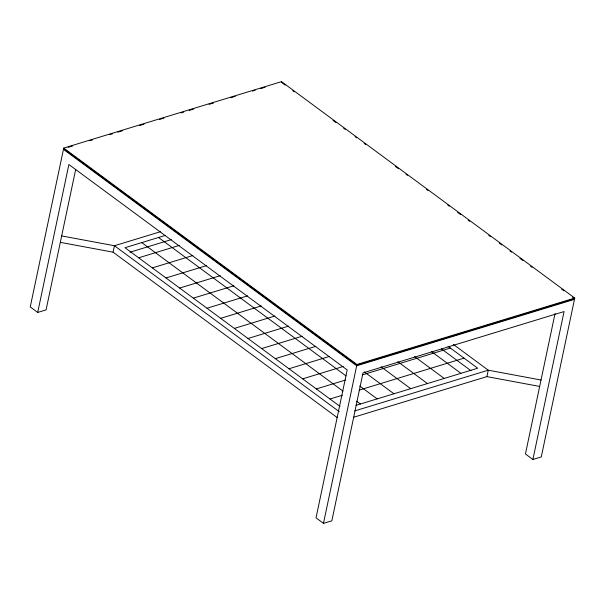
<?xml version="1.0" encoding="UTF-8"?>
<svg xmlns="http://www.w3.org/2000/svg" width="605" height="605" viewBox="0 0 605 605"><rect width="100%" height="100%" fill="white"/><g stroke="black" fill="none" stroke-linecap="round" stroke-linejoin="round"><path stroke-width="0.91" d="M63.729 148.074L63.593 148.717L356.814 365.133L574.614 298.704L574.75 298.061L281.529 81.645L63.729 148.074L356.95 364.49L574.75 298.061M532.892 459.482L541.271 456.926L574.478 299.346L356.685 365.775L63.457 149.359L30.25 306.939L37.707 312.445L68.879 164.507L347.194 369.92L316.022 517.85L323.471 523.355L331.85 520.799L363.023 372.869L564.072 311.552L532.892 459.482L525.442 453.977L555.057 313.443M75.701 169.355L46.078 309.889L37.707 312.445M337.144 417.541L113.082 252.179L114.443 245.743L160.438 231.715M281.529 81.645L281.393 82.288L285.189 85.093M323.471 523.355L356.685 365.775M356.814 365.133L356.95 364.49M353.426 417.329L486.896 376.62L488.258 370.192L453.319 344.404M68.108 147.34L72.63 145.964M89.805 140.723L92.512 139.899M109.686 134.658L112.394 133.834M117.816 132.177L122.339 130.801M139.505 125.56L144.028 124.184M159.387 119.503L163.91 118.119M181.076 112.885L183.791 112.061M189.214 110.405L193.729 109.029M209.096 104.34L213.61 102.963M230.785 97.723L235.3 96.346M252.474 91.113L255.181 90.281M260.604 88.632L265.126 87.249M165.558 235.337L124.993 247.71L339.874 406.303M129.939 252.224L171.313 239.603M138.666 257.798L179.224 245.426M152.331 267.886L192.889 255.514M165.997 277.967L206.562 265.603M179.662 288.056L220.228 275.683M193.335 298.144L233.893 285.772M207.001 308.232L247.558 295.86M220.666 318.321L261.224 305.948M234.332 328.409L274.897 316.037M247.997 338.49L288.562 326.125M261.67 348.578L302.228 336.206M275.335 358.667L315.893 346.294M289.001 368.755L329.566 356.383M302.666 378.843L343.232 366.471M316.339 388.932L345.432 380.053M362.191 374.941L450.37 348.049M330.005 399.013L342.347 395.254M359.105 390.142L464.035 358.137M356.012 405.335L477.7 368.226L448.086 346.37M354.78 410.901L488.258 370.192L541.029 380.016M61.672 235.92L114.443 245.743L339.261 411.672M60.311 242.355L113.082 252.179M486.896 376.62L539.675 386.444M292.782 90.697L294.302 91.824M333.045 120.418L336.085 122.656M343.678 128.26L345.198 129.387M355.075 136.669L356.595 137.796M364.195 143.4L365.715 144.519M395.337 166.39L398.377 168.629M405.97 174.24L407.49 175.359M426.48 189.373L428 190.499M447.753 205.072L449.273 206.192M457.63 212.363L460.67 214.601M468.262 220.212L469.783 221.332M488.772 235.345L490.292 236.472M499.412 243.195L501.689 244.881M510.045 251.045L511.565 252.172M519.922 258.335L522.962 260.581M530.555 266.185L532.075 267.304M561.697 289.175L563.981 290.854M572.338 297.017L573.858 298.144M441.416 348.881L471.03 370.736M431.335 351.482L460.95 373.338M414.584 356.587L444.191 378.443M397.825 361.699L427.44 383.555M381.074 366.812L410.689 388.667M364.323 371.916L393.931 393.772M158.502 237.493L346.045 375.909M359.718 385.998L377.18 398.884M141.751 242.597L342.959 391.102M356.625 401.191L360.421 403.996"/></g></svg>
